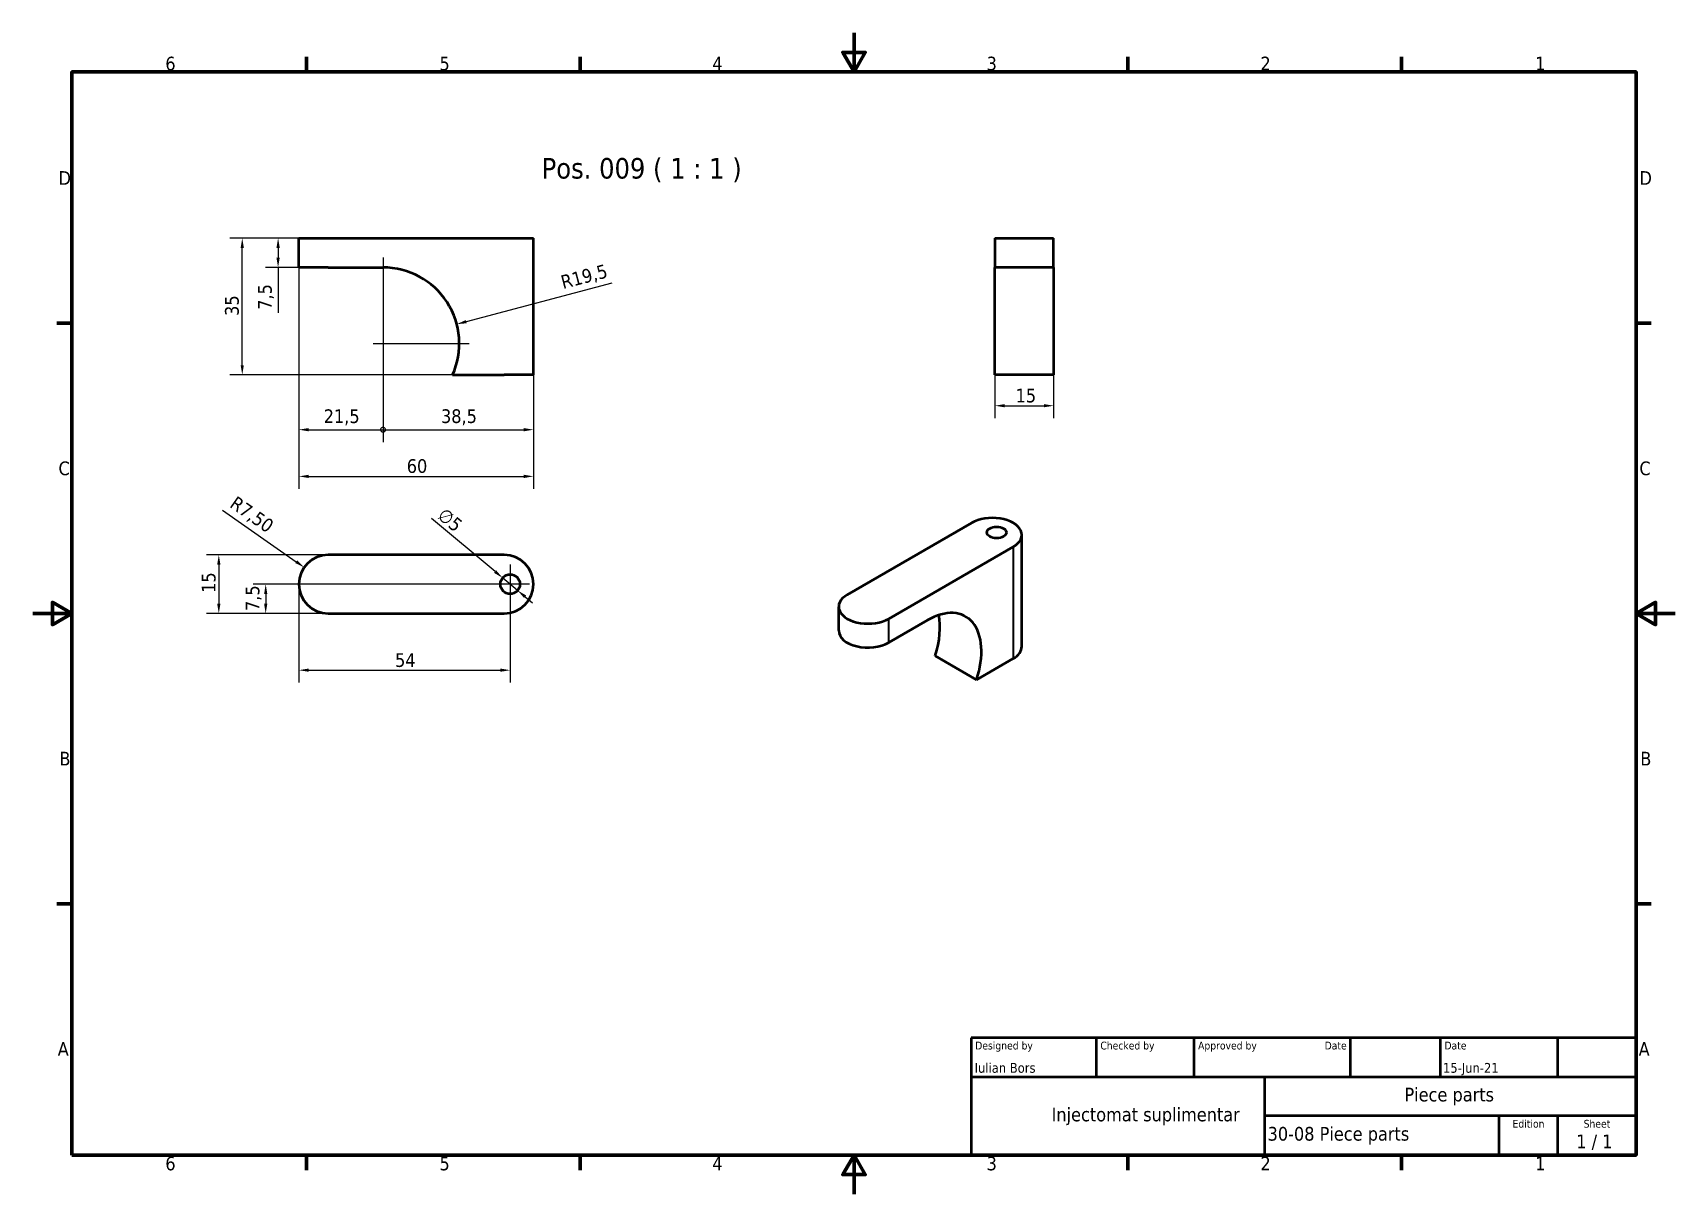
# Model space of a CAD drawing. Header units: millimetres. Extents: x 0 to 420, y 0 to 297.
import ezdxf
from ezdxf.enums import TextEntityAlignment as Align

# ---------------------------------------------------------------- set-up
doc = ezdxf.new("R2010")
doc.units = ezdxf.units.MM
for name, color, linetype, lineweight in [('Border (ISO)', 7, 'Continuous', 70), ('Center Mark (ISO)', 7, 'Continuous', 25), ('Centerline (ISO)', 7, 'Continuous', 25), ('Dimension (ISO)', 7, 'Continuous', 25), ('Symbol (ISO)', 7, 'Continuous', 25), ('Title (ISO)', 7, 'Continuous', 50), ('Visible (ISO)', 7, 'Continuous', 50), ('Visible Narrow (ISO)', 7, 'Continuous', 35)]:
    doc.layers.add(name, color=color, linetype=linetype, lineweight=lineweight)
doc.styles.add('Label Text (ISO)', font='tahoma.ttf')
doc.styles.add('Note Text (ISO)', font='tahoma.ttf')
doc.styles.add('Text Style39', font='tahoma.ttf')
doc.styles.add('Text Style41', font='tahoma.ttf')
doc.dimstyles.new('Default (ISO)', dxfattribs={"dimtxt": 3.5, "dimasz": 2.5, "dimexe": 3.175, "dimexo": 0, "dimgap": 0.762, "dimtad": 1, "dimrnd": 1e-08, "dimzin": 0, "dimtxsty": 'Note Text (ISO)', "dimcen": 0.09, "dimdle": 10, "dimclrd": 256, "dimclre": 256, "dimclrt": 256, "dimazin": 0, "dimtfac": 1.001486, "dimtmove": 0, "dimatfit": 3, "dimfxl": 1, "dimtolj": 1, "dimtzin": 0, "dimlwd": -1, "dimlwe": -1, "dimarcsym": 0})

# ---------------------------------------------------------------- blocks, each defined once
blk = doc.blocks.new('Borders Default Border')
at = {"layer": 'Border (ISO)'}
for p, q in [((70, 287), (70, 290.9)), ((140, 287), (140, 290.9)), ((280, 287), (280, 290.9)), ((350, 287), (350, 290.9)), ((10, 222.75), (6.1, 222.75)), ((410, 222.75), (413.9, 222.75)), ((10, 74.25), (6.1, 74.25)), ((410, 74.25), (413.9, 74.25)), ((70, 10), (70, 6.1)), ((140, 10), (140, 6.1)), ((280, 10), (280, 6.1)), ((350, 10), (350, 6.1))]:
    blk.add_line(p, q, dxfattribs=at)
at = {"layer": 'Border (ISO)', "flags": 128}
for points in [[(210, 297), (210, 287), (207.11, 292), (212.89, 292), (210, 287)], [(10, 10), (10, 287), (410, 287), (410, 10), (10, 10)], [(0, 148.5), (10, 148.5), (5, 151.39), (5, 145.61), (10, 148.5)], [(420, 148.5), (410, 148.5), (415, 151.39), (415, 145.61), (410, 148.5)], [(210, 0), (210, 10), (207.11, 5), (212.89, 5), (210, 10)]]:
    blk.add_lwpolyline(points, dxfattribs=at)
at = {"layer": 'Border (ISO)', "char_height": 3.5, "attachment_point": 7, "style": 'Note Text (ISO)'}
for s, insert in [('6', (33.88, 287.33)), ('5', (103.98, 287.33)), ('4', (173.78, 287.4)), ('3', (243.91, 287.33)), ('2', (313.94, 287.4)), ('1', (384.21, 287.4)), ('D', (6.57, 258.13)), ('D', (410.87, 258.13)), ('C', (6.56, 183.81)), ('C', (410.86, 183.81)), ('B', (6.78, 109.63)), ('B', (411.08, 109.63)), ('A', (6.36, 35.38)), ('A', (410.66, 35.38)), ('6', (33.88, 6.03)), ('5', (103.98, 6.03)), ('4', (173.78, 6.1)), ('3', (243.91, 6.03)), ('2', (313.94, 6.1)), ('1', (384.21, 6.1))]:
    blk.add_mtext(s, dxfattribs=dict(at, insert=insert))
blk = doc.blocks.new('Title Blocks I.A.B')
at = {"layer": 'Title (ISO)'}
for p, q in [((270.07, 130), (100.07, 130)), ((100.07, 130), (100.07, 100)), ((132.07, 120), (132.07, 130)), ((157.07, 120), (157.07, 130)), ((197.07, 120), (197.07, 130)), ((220.07, 120), (220.07, 130)), ((250.07, 120), (250.07, 130)), ((270.07, 100), (270.07, 130)), ((100.07, 120), (270.07, 120)), ((175.07, 120), (175.07, 100)), ((270.07, 110), (175.07, 110)), ((235.07, 100), (235.07, 110)), ((250.07, 100), (250.07, 110)), ((100.07, 100), (270.07, 100))]:
    blk.add_line(p, q, dxfattribs=at)
at = {"layer": 'Title (ISO)', "style": 'Text Style41'}
for s, p in [('Designed by', (101.07, 129)), ('Checked by', (133.07, 129)), ('Approved by', (158.07, 129)), ('Date', (221.07, 129))]:
    blk.add_text(s, height=2, dxfattribs=at).set_placement(p, align=Align.TOP_LEFT)
blk.add_text('Date', height=2, dxfattribs=at).set_placement((196.07, 129), align=Align.TOP_RIGHT)
for s, p in [('Edition', (242.57, 109)), ('Sheet', (260.07, 109))]:
    blk.add_text(s, height=2, dxfattribs=at).set_placement(p, align=Align.TOP_CENTER)
at = {"layer": 'Title (ISO)', "style": 'Note Text (ISO)'}
blk.add_text('1 / 1 ', height=3.5, dxfattribs=at).set_placement((260.07, 103.5), align=Align.MIDDLE_CENTER)
at = {"layer": 'Title (ISO)'}
for tag, p, height, style in [('AUTHOR_001', (100.92, 121.05), 2.5, 'Text Style39'), ('CREATION_DATE_001', (220.69, 121.05), 2.5, 'Text Style39'), ('TITLE_001', (210.83, 113.72), 3.5, 'Note Text (ISO)'), ('COMPANY_001', (102.23, 108.63), 3.5, 'Note Text (ISO)'), ('PART_NUMBER_001', (175.84, 103.69), 3.5, 'Note Text (ISO)')]:
    blk.add_attdef(tag, p, '', height=height, dxfattribs=dict(at, style=style))
at = {"layer": 'Title (ISO)', "style": 'Text Style39'}
for tag, p in [('CHECKED_BY', (133.07, 121)), ('ENG_APPROVED_BY', (158.07, 121))]:
    blk.add_attdef(tag, text='', height=2.5, dxfattribs=at).set_placement(p, align=Align.BOTTOM_LEFT)
blk.add_attdef('ENG_APPROVAL_DATE', text='', height=2.5, dxfattribs=at).set_placement((196.07, 121), align=Align.BOTTOM_RIGHT)
at = {"layer": 'Title (ISO)', "style": 'Note Text (ISO)'}
blk.add_attdef('REVISION_NUMBER', text='', height=3.5, dxfattribs=at).set_placement((242.57, 103.5), align=Align.MIDDLE_CENTER)
blk = doc.blocks.new('*D6')
at = {"layer": 'Defpoints', "color": 0, "transparency": 16777216}
for p in [(68.05, 237.01), (128.05, 209.51), (128.05, 183.57)]:
    blk.add_point(p, dxfattribs=at)
at = {"layer": 'Dimension (ISO)', "transparency": 16777216}
for p, q in [((68.05, 237.01), (68.05, 180.39)), ((128.05, 209.51), (128.05, 180.39)), ((70.55, 183.57), (125.55, 183.57))]:
    blk.add_line(p, q, dxfattribs=at)
for points in [[(70.55, 183.98), (70.55, 183.15), (68.05, 183.57)], [(125.55, 183.98), (125.55, 183.15), (128.05, 183.57)]]:
    blk.add_solid(points, dxfattribs=at)
at = {"layer": 'Dimension (ISO)', "transparency": 16777216, "insert": (95.62, 187.97), "char_height": 3.5, "attachment_point": 1, "style": 'Note Text (ISO)'}
blk.add_mtext('\\A1;60', dxfattribs=at)
blk = doc.blocks.new('*D7')
at = {"layer": 'Defpoints', "color": 0, "transparency": 16777216}
for p in [(53.55, 244.51), (75.55, 244.51), (107.34, 209.51)]:
    blk.add_point(p, dxfattribs=at)
at = {"layer": 'Dimension (ISO)', "transparency": 16777216}
for p, q in [((75.55, 244.51), (50.38, 244.51)), ((53.55, 212.01), (53.55, 242.01)), ((107.34, 209.51), (50.38, 209.51))]:
    blk.add_line(p, q, dxfattribs=at)
for points in [[(53.14, 242.01), (53.97, 242.01), (53.55, 244.51)], [(53.14, 212.01), (53.97, 212.01), (53.55, 209.51)]]:
    blk.add_solid(points, dxfattribs=at)
at = {"layer": 'Dimension (ISO)', "transparency": 16777216, "insert": (49.15, 224.62), "char_height": 3.5, "attachment_point": 1, "rotation": 90, "style": 'Note Text (ISO)'}
blk.add_mtext('\\A1;35', dxfattribs=at)
blk = doc.blocks.new('*D8')
at = {"layer": 'Defpoints', "color": 0, "transparency": 16777216}
for p in [(108.41, 222.49), (89.55, 217.51)]:
    blk.add_point(p, dxfattribs=at)
at = {"layer": 'Dimension (ISO)', "transparency": 16777216}
blk.add_line((148.1, 233), (110.82, 223.13), dxfattribs=at)
blk.add_solid([(110.72, 223.54), (110.93, 222.73), (108.41, 222.49)], dxfattribs=at)
at = {"layer": 'Dimension (ISO)', "transparency": 16777216, "insert": (134.7, 234.84), "char_height": 3.5, "attachment_point": 1, "rotation": 14.8235, "style": 'Note Text (ISO)'}
blk.add_mtext('\\A1;R19,5', dxfattribs=at)
blk = doc.blocks.new('_DotSmall')
at = {"color": 0, "linetype": 'ByBlock', "const_width": 0.5}
blk.add_lwpolyline([(-0.0625, 0, 1), (0.0625, 0, 1)], format="xyb", close=True, dxfattribs=at)
blk = doc.blocks.new('*D9')
at = {"layer": 'Defpoints', "color": 0, "transparency": 16777216}
for p in [(68.05, 237.01), (89.55, 217.51), (89.55, 195.51)]:
    blk.add_point(p, dxfattribs=at)
at = {"layer": 'Dimension (ISO)', "transparency": 16777216}
for p, q in [((68.05, 237.01), (68.05, 192.33)), ((89.55, 217.51), (89.55, 192.33)), ((70.55, 195.51), (89.55, 195.51))]:
    blk.add_line(p, q, dxfattribs=at)
blk.add_solid([(70.55, 195.92), (70.55, 195.09), (68.05, 195.51)], dxfattribs=at)
at = {"layer": 'Dimension (ISO)', "transparency": 16777216, "xscale": 2.5, "yscale": 2.5, "zscale": 2.5}
blk.add_blockref('_DotSmall', (89.55, 195.51), dxfattribs=at)
at = {"layer": 'Dimension (ISO)', "transparency": 16777216, "insert": (74.38, 200.71), "char_height": 3.5, "attachment_point": 1, "style": 'Note Text (ISO)'}
blk.add_mtext('\\A1;21,5', dxfattribs=at)
blk = doc.blocks.new('*D11')
at = {"layer": 'Defpoints', "color": 0, "transparency": 16777216}
for p in [(89.55, 217.51), (128.05, 209.51), (128.05, 195.51)]:
    blk.add_point(p, dxfattribs=at)
at = {"layer": 'Dimension (ISO)', "transparency": 16777216}
for p, q in [((89.55, 217.51), (89.55, 192.33)), ((128.05, 209.51), (128.05, 192.33)), ((89.55, 195.51), (125.55, 195.51))]:
    blk.add_line(p, q, dxfattribs=at)
blk.add_solid([(125.55, 195.92), (125.55, 195.09), (128.05, 195.51)], dxfattribs=at)
at = {"layer": 'Dimension (ISO)', "transparency": 16777216, "xscale": 2.5, "yscale": 2.5, "zscale": 2.5, "rotation": 180}
blk.add_blockref('_DotSmall', (89.55, 195.51), dxfattribs=at)
at = {"layer": 'Dimension (ISO)', "transparency": 16777216, "insert": (104.38, 200.72), "char_height": 3.5, "attachment_point": 1, "style": 'Note Text (ISO)'}
blk.add_mtext('\\A1;38,5', dxfattribs=at)
blk = doc.blocks.new('*D12')
at = {"layer": 'Defpoints', "color": 0, "transparency": 16777216}
for p in [(62.72, 244.51), (75.55, 244.51), (75.55, 237.01)]:
    blk.add_point(p, dxfattribs=at)
at = {"layer": 'Dimension (ISO)', "transparency": 16777216}
for p, q in [((75.55, 244.51), (59.54, 244.51)), ((62.72, 242.01), (62.72, 239.51)), ((75.55, 237.01), (59.54, 237.01)), ((62.72, 237.01), (62.72, 225.41))]:
    blk.add_line(p, q, dxfattribs=at)
for points in [[(62.3, 242.01), (63.14, 242.01), (62.72, 244.51)], [(62.3, 239.51), (63.14, 239.51), (62.72, 237.01)]]:
    blk.add_solid(points, dxfattribs=at)
at = {"layer": 'Dimension (ISO)', "transparency": 16777216, "insert": (57.59, 226.17), "char_height": 3.5, "attachment_point": 1, "rotation": 90, "style": 'Note Text (ISO)'}
blk.add_mtext('\\A1;7,5', dxfattribs=at)
blk = doc.blocks.new('*D13')
at = {"layer": 'Defpoints', "color": 0, "transparency": 16777216}
for p in [(246.05, 209.51), (261.05, 209.51), (261.05, 201.64)]:
    blk.add_point(p, dxfattribs=at)
at = {"layer": 'Dimension (ISO)', "transparency": 16777216}
for p, q in [((246.05, 209.51), (246.05, 198.47)), ((261.05, 209.51), (261.05, 198.47)), ((248.55, 201.64), (258.55, 201.64))]:
    blk.add_line(p, q, dxfattribs=at)
for points in [[(248.55, 202.06), (248.55, 201.23), (246.05, 201.64)], [(258.55, 202.06), (258.55, 201.23), (261.05, 201.64)]]:
    blk.add_solid(points, dxfattribs=at)
at = {"layer": 'Dimension (ISO)', "transparency": 16777216, "insert": (251.32, 205.99), "char_height": 3.5, "attachment_point": 1, "style": 'Note Text (ISO)'}
blk.add_mtext('\\A1;15', dxfattribs=at)
blk = doc.blocks.new('*D14')
at = {"layer": 'Defpoints', "color": 0, "transparency": 16777216}
for p in [(68.05, 156), (122.05, 151), (122.05, 134)]:
    blk.add_point(p, dxfattribs=at)
at = {"layer": 'Dimension (ISO)', "transparency": 16777216}
for p, q in [((68.05, 156), (68.05, 130.83)), ((122.05, 151), (122.05, 130.83)), ((70.55, 134), (119.55, 134))]:
    blk.add_line(p, q, dxfattribs=at)
for points in [[(70.55, 134.42), (70.55, 133.59), (68.05, 134)], [(119.55, 134.42), (119.55, 133.59), (122.05, 134)]]:
    blk.add_solid(points, dxfattribs=at)
at = {"layer": 'Dimension (ISO)', "transparency": 16777216, "insert": (92.63, 138.34), "char_height": 3.5, "attachment_point": 1, "style": 'Note Text (ISO)'}
blk.add_mtext('\\A1;54', dxfattribs=at)
blk = doc.blocks.new('*D15')
at = {"layer": 'Defpoints', "color": 0, "transparency": 16777216}
for p in [(69.41, 160.3), (75.55, 156)]:
    blk.add_point(p, dxfattribs=at)
at = {"layer": 'Dimension (ISO)', "transparency": 16777216}
blk.add_line((48.49, 174.92), (67.36, 161.73), dxfattribs=at)
blk.add_solid([(67.6, 162.07), (67.12, 161.39), (69.41, 160.3)], dxfattribs=at)
at = {"layer": 'Dimension (ISO)', "transparency": 16777216, "insert": (52.1, 178.74), "char_height": 3.5, "attachment_point": 1, "rotation": 325.053, "style": 'Note Text (ISO)'}
blk.add_mtext('\\A1;R7,50', dxfattribs=at)
blk = doc.blocks.new('*D16')
at = {"layer": 'Defpoints', "color": 0, "transparency": 16777216}
for p in [(120.14, 157.61), (123.97, 154.4)]:
    blk.add_point(p, dxfattribs=at)
at = {"layer": 'Dimension (ISO)', "transparency": 16777216}
for p, q in [((118.22, 159.21), (101.96, 172.81)), ((123.97, 154.4), (120.14, 157.61)), ((125.89, 152.79), (127.81, 151.19))]:
    blk.add_line(p, q, dxfattribs=at)
for points in [[(118.49, 159.53), (117.95, 158.89), (120.14, 157.61)], [(126.16, 153.11), (125.62, 152.47), (123.97, 154.4)]]:
    blk.add_solid(points, dxfattribs=at)
at = {"layer": 'Dimension (ISO)', "transparency": 16777216, "insert": (105.45, 175.8), "char_height": 3.5, "attachment_point": 1, "rotation": 320.0843, "style": 'Note Text (ISO)'}
blk.add_mtext('\\A1;∅5', dxfattribs=at)
blk = doc.blocks.new('*D17')
at = {"layer": 'Defpoints', "color": 0, "transparency": 16777216}
for p in [(73.05, 156), (59.55, 148.5), (75.55, 148.5)]:
    blk.add_point(p, dxfattribs=at)
at = {"layer": 'Dimension (ISO)', "transparency": 16777216}
for p, q in [((73.05, 156), (56.38, 156)), ((59.55, 153.5), (59.55, 151)), ((75.55, 148.5), (56.38, 148.5))]:
    blk.add_line(p, q, dxfattribs=at)
for points in [[(59.14, 153.5), (59.97, 153.5), (59.55, 156)], [(59.14, 151), (59.97, 151), (59.55, 148.5)]]:
    blk.add_solid(points, dxfattribs=at)
at = {"layer": 'Dimension (ISO)', "transparency": 16777216, "insert": (54.42, 149.14), "char_height": 3.5, "attachment_point": 1, "rotation": 90, "style": 'Note Text (ISO)'}
blk.add_mtext('\\A1;7,5', dxfattribs=at)
blk = doc.blocks.new('*D18')
at = {"layer": 'Defpoints', "color": 0, "transparency": 16777216}
for p in [(75.55, 163.5), (47.55, 148.5), (75.55, 148.5)]:
    blk.add_point(p, dxfattribs=at)
at = {"layer": 'Dimension (ISO)', "transparency": 16777216}
for p, q in [((75.55, 163.5), (44.38, 163.5)), ((47.55, 161), (47.55, 151)), ((75.55, 148.5), (44.38, 148.5))]:
    blk.add_line(p, q, dxfattribs=at)
for points in [[(47.14, 161), (47.97, 161), (47.55, 163.5)], [(47.14, 151), (47.97, 151), (47.55, 148.5)]]:
    blk.add_solid(points, dxfattribs=at)
at = {"layer": 'Dimension (ISO)', "transparency": 16777216, "insert": (43.21, 153.77), "char_height": 3.5, "attachment_point": 1, "rotation": 90, "style": 'Note Text (ISO)'}
blk.add_mtext('\\A1;15', dxfattribs=at)

msp = doc.modelspace()

# ---------------------------------------------------------------- linework, layer by layer
at = {"layer": 'Center Mark (ISO)', "linetype": 'Continuous'}
for p, q in [((89.5544, 239.5059), (89.5544, 215.0059)), ((111.5544, 217.5059), (87.0544, 217.5059)), ((122.0544, 161.0029), (122.0544, 151.0029)), ((127.0544, 156.0029), (117.0544, 156.0029))]:
    msp.add_line(p, q, dxfattribs=at)
at = {"layer": 'Centerline (ISO)', "linetype": 'Continuous'}
msp.add_line((123.0544, 156.0029), (73.0544, 156.0029), dxfattribs=at)
at = {"layer": 'Visible (ISO)'}
for p, q in [((68.0544, 244.5059), (75.5544, 244.5059)), ((68.0544, 237.0059), (68.0544, 244.5059)), ((75.5544, 244.5059), (120.5544, 244.5059)), ((120.5544, 244.5059), (128.0544, 244.5059)), ((128.0544, 209.5059), (128.0544, 244.5059)), ((246.053, 244.5059), (261.053, 244.5059)), ((246.053, 244.5059), (246.053, 237.0059)), ((261.053, 237.0059), (261.053, 244.5059)), ((75.5544, 237.0059), (68.0544, 237.0059)), ((75.5544, 237.0059), (89.5544, 237.0059)), ((261.053, 237.0059), (246.053, 237.0059)), ((246.053, 209.5059), (246.053, 237.0059)), ((261.053, 237.0059), (261.053, 209.5059)), ((107.3378, 209.5059), (120.5544, 209.5059)), ((128.0544, 209.5059), (120.5544, 209.5059)), ((261.053, 209.5059), (246.053, 209.5059)), ((240.1088, 171.6698), (208.289, 153.2986)), ((252.9121, 140.0305), (252.9121, 168.6079)), ((218.8956, 147.1749), (250.7154, 165.5461)), ((120.5544, 163.5029), (75.5544, 163.5029)), ((75.5544, 148.5029), (120.5544, 148.5029)), ((206.0923, 144.113), (206.0923, 150.2367)), ((218.8956, 141.0512), (228.7951, 146.7666)), ((241.3698, 131.573), (230.7632, 137.6968)), ((241.3698, 131.573), (250.7154, 136.9687))]:
    msp.add_line(p, q, dxfattribs=at)
msp.add_circle((122.0544, 156.0029), 2.5, dxfattribs=at)
for centre, radius, start, end in [((89.5544, 217.5059), 19.5, 335.779057, 90), ((75.5544, 156.0029), 7.5, 90, 270), ((120.5544, 156.0029), 7.5, 270, 90)]:
    msp.add_arc(centre, radius, start, end, dxfattribs=at)
for centre, major_axis, start_param, end_param in [((245.4121, 168.6079), (7.5, 0), 5.49778714, 8.6393798), ((213.5923, 150.2367), (-7.5, 0), 5.49778714, 8.6393798), ((228.7951, 130.845), (9.75, 16.8875), 5.07505194, 7.06858347), ((218.1885, 136.9687), (9.75, 16.8875), 5.07505194, 5.70807388), ((213.5923, 144.113), (-7.5, 0), 0, 2.35619449), ((245.4121, 140.0305), (7.5, 0), 5.49778714, 6.28318531)]:
    msp.add_ellipse(centre, major_axis=major_axis, ratio=0.57735027, start_param=start_param, end_param=end_param, dxfattribs=at)
msp.add_ellipse((246.4727, 169.2203), major_axis=(2.5, 0), ratio=0.57735027, dxfattribs=at)
at = {"layer": 'Visible Narrow (ISO)'}
for p, q in [((250.7154, 165.5461), (250.7154, 136.9687)), ((218.8956, 141.0512), (218.8956, 147.1749))]:
    msp.add_line(p, q, dxfattribs=at)

# ---------------------------------------------------------------- block references
msp.add_blockref('Borders Default Border', (0, 0))
msp.add_blockref('Title Blocks I.A.B', (139.9286, -90)).add_auto_attribs({'TITLE_001': 'Piece parts', 'PART_NUMBER_001': '30-08 Piece parts', 'COMPANY_001': '              Injectomat suplimentar', 'AUTHOR_001': 'Iulian Bors', 'CREATION_DATE_001': '15-Jun-21'})

# ---------------------------------------------------------------- texts
at = {"layer": 'Symbol (ISO)', "insert": (130.1274, 258.788), "char_height": 5.25, "attachment_point": 7, "style": 'Label Text (ISO)'}
msp.add_mtext('Pos. 009 ( 1 : 1 )', dxfattribs=at)

# ---------------------------------------------------------------- dimensions: what is measured, and where the dimension line sits
at = {"layer": 'Dimension (ISO)'}
for base, p1, p2, angle, override, picture, middle in [((53.5544, 244.5059), (107.3378, 209.5059), (75.5544, 244.5059), 270, {"dimgap": 0.762, "dimdec": 0, "dimtol": 0, "dimlim": 0, "dimtp": 0, "dimtm": 0, "dimtdec": 2, "dimtofl": 0, "dimatfit": 1}, '*D7', (53.5544, 227.0059)), ((62.7183, 244.5059), (75.5544, 237.0059), (75.5544, 244.5059), 270, {"dimgap": 0.762, "dimdec": 1, "dimtol": 0, "dimlim": 0, "dimtp": 0, "dimtm": 0, "dimtdec": 2, "dimtofl": 0, "dimatfit": 2}, '*D12', (62.7183, 229.2872)), ((89.5544, 195.5059), (68.0544, 237.0059), (89.5544, 217.5059), 180, {"dimgap": 0.762, "dimdec": 1, "dimblk2": 'DotSmall', "dimsah": 1, "dimdle": 0, "dimtol": 0, "dimlim": 0, "dimtp": 0, "dimtm": 0, "dimtdec": 2, "dimtofl": 0, "dimatfit": 1}, '*D9', (78.7944, 195.5059)), ((128.0544, 195.5059), (89.5544, 217.5059), (128.0544, 209.5059), 180, {"dimgap": 0.762, "dimdec": 1, "dimblk1": 'DotSmall', "dimsah": 1, "dimdle": 0, "dimtol": 0, "dimlim": 0, "dimtp": 0, "dimtm": 0, "dimtdec": 2, "dimtofl": 0, "dimatfit": 1}, '*D11', (108.8144, 195.5059)), ((47.5544, 148.5029), (75.5544, 163.5029), (75.5544, 148.5029), 90, {"dimgap": 0.762, "dimdec": 0, "dimtol": 0, "dimlim": 0, "dimtp": 0, "dimtm": 0, "dimtdec": 2, "dimtofl": 0, "dimatfit": 1}, '*D18', (47.5544, 156.0029)), ((59.5544, 148.5029), (73.0544, 156.0029), (75.5544, 148.5029), 270, {"dimgap": 0.762, "dimdec": 1, "dimtol": 0, "dimlim": 0, "dimtp": 0, "dimtm": 0, "dimtdec": 2, "dimtofl": 0, "dimatfit": 1}, '*D17', (59.5544, 152.2529)), ((122.0544, 134.0029), (68.0544, 156.0029), (122.0544, 151.0029), 180, {"dimgap": 0.762, "dimdec": 0, "dimtol": 0, "dimlim": 0, "dimtp": 0, "dimtm": 0, "dimtdec": 2, "dimtofl": 0, "dimatfit": 1}, '*D14', (95.0544, 134.0029))]:
    dim = msp.add_linear_dim(base=base, p1=p1, p2=p2, angle=angle, dimstyle='Default (ISO)', override=override, dxfattribs=at)
    dim.commit()
    dim.dimension.update_dxf_attribs({"geometry": picture, "text_midpoint": middle, "dimtype": 160})
for base, p1, p2, picture, middle in [((128.0544, 183.5669), (68.0544, 237.0059), (128.0544, 209.5059), '*D6', (98.0544, 183.5669)), ((261.053, 201.6445), (246.053, 209.5059), (261.053, 209.5059), '*D13', (253.553, 201.6445))]:
    dim = msp.add_linear_dim(base=base, p1=p1, p2=p2, dimstyle='Default (ISO)', override={"dimgap": 0.762, "dimdec": 0, "dimtol": 0, "dimlim": 0, "dimtp": 0, "dimtm": 0, "dimtdec": 2, "dimtofl": 0, "dimatfit": 1}, dxfattribs=at)
    dim.commit()
    dim.dimension.update_dxf_attribs({"geometry": picture, "text_midpoint": middle, "dimtype": 160})
for center, mpoint, override, picture, middle in [((89.5544, 217.5059), (108.4054, 222.4949), {"dimgap": 0.762, "dimdec": 1, "dimlfac": 1, "dimcen": 0, "dimtol": 0, "dimlim": 0, "dimtp": 0, "dimtm": 0, "dimtdec": 2, "dimtofl": 0}, '*D8', (141.6981, 231.3058)), ((75.5544, 156.0029), (69.4068, 160.299), {"dimgap": 0.762, "dimdec": 2, "dimlfac": 1, "dimcen": 0, "dimtol": 0, "dimlim": 0, "dimtp": 0, "dimtm": 0, "dimtdec": 2, "dimtofl": 0}, '*D15', (53.9428, 171.1057))]:
    dim = msp.add_radius_dim(center=center, mpoint=mpoint, dimstyle='Default (ISO)', override=override, dxfattribs=at)
    dim.commit()
    dim.dimension.update_dxf_attribs({"geometry": picture, "text_midpoint": middle, "dimtype": 164})
dim = msp.add_diameter_dim_2p(p1=(123.9719, 154.3987), p2=(120.1369, 157.607), dimstyle='Default (ISO)', override={"dimgap": 0.762, "dimdec": 0, "dimlfac": 1, "dimtol": 0, "dimlim": 0, "dimtp": 0, "dimtm": 0, "dimtdec": 2, "dimatfit": 2}, dxfattribs=at)
dim.commit()
dim.dimension.update_dxf_attribs({"geometry": '*D16', "text_midpoint": (104.8409, 170.4036), "dimtype": 163})

doc.saveas('drawing.dxf')
